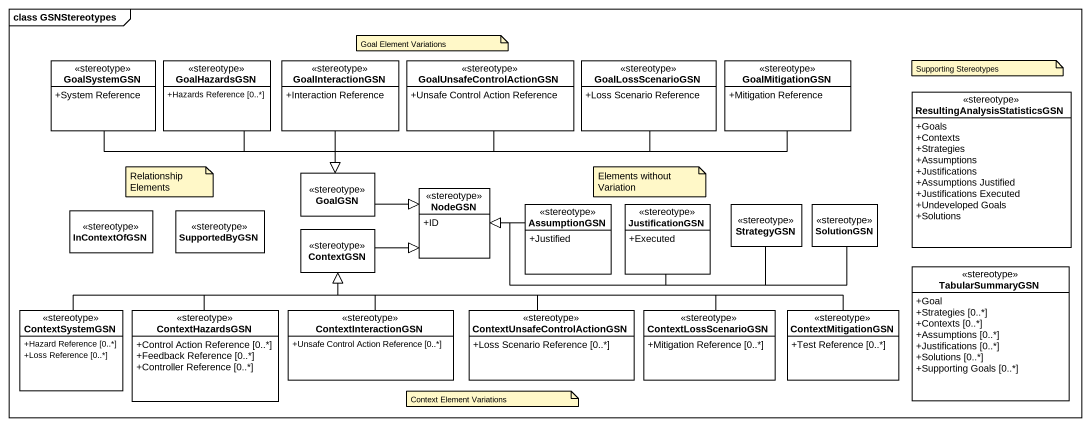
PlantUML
@startuml
mainframe class GSNStereotypes
hide circle
hide empty members
skinparam classAttributeIconSize 0
class GoalSystemGSN <<stereotype>> #FFFFFF {
  +System Reference
}
class GoalHazardsGSN <<stereotype>> #FFFFFF {
  +Hazards Reference [0..*]
}
class GoalInteractionGSN <<stereotype>> #FFFFFF {
  +Interaction Reference
}
class GoalUnsafeControlActionGSN <<stereotype>> #FFFFFF {
  +Unsafe Control Action Reference
}
class GoalLossScenarioGSN <<stereotype>> #FFFFFF {
  +Loss Scenario Reference
}
class GoalMitigationGSN <<stereotype>> #FFFFFF {
  +Mitigation Reference
}
class "ResultingAnalysisStatisticsGSN" as ResultingAnalysisStatisticsG <<stereotype>> #FFFFFF {
  +Goals
  +Contexts
  +Strategies
  +Assumptions
  +Justifications
  +Assumptions Justified
  +Justifications Executed
  +Undeveloped Goals
  +Solutions
}
class GoalGSN <<stereotype>> #FFFFFF
class NodeGSN <<stereotype>> #FFFFFF {
  +ID
}
class InContextOfGSN <<stereotype>> #FFFFFF
class SupportedByGSN <<stereotype>> #FFFFFF
class ContextGSN <<stereotype>> #FFFFFF
class AssumptionGSN <<stereotype>> #FFFFFF {
  +Justified
}
class JustificationGSN <<stereotype>> #FFFFFF {
  +Executed
}
class StrategyGSN <<stereotype>> #FFFFFF
class SolutionGSN <<stereotype>> #FFFFFF
class TabularSummaryGSN <<stereotype>> #FFFFFF {
  +Goal
  +Strategies [0..*]
  +Contexts [0..*]
  +Assumptions [0..*]
  +Justifications [0..*]
  +Solutions [0..*]
  +Supporting Goals [0..*]
}
class ContextSystemGSN <<stereotype>> #FFFFFF {
  +Hazard Reference [0..*]
  +Loss Reference [0..*]
}
class ContextHazardsGSN <<stereotype>> #FFFFFF {
  +Control Action Reference [0..*]
  +Feedback Reference [0..*]
  +Controller Reference [0..*]
}
class ContextInteractionGSN <<stereotype>> #FFFFFF {
  +Unsafe Control Action Reference [0..*]
}
class "ContextUnsafeControlActionGSN" as ContextUnsafeControlActionGS <<stereotype>> #FFFFFF {
  +Loss Scenario Reference [0..*]
}
class ContextLossScenarioGSN <<stereotype>> #FFFFFF {
  +Mitigation Reference [0..*]
}
class ContextMitigationGSN <<stereotype>> #FFFFFF {
  +Test Reference [0..*]
}
GoalSystemGSN -right-|> GoalGSN
GoalHazardsGSN --|> GoalGSN
GoalInteractionGSN --|> GoalGSN
GoalUnsafeControlActionGSN --|> GoalGSN
GoalLossScenarioGSN -left-|> GoalGSN
GoalMitigationGSN -left-|> GoalGSN
GoalGSN -right-|> NodeGSN
ContextGSN -right-|> NodeGSN
AssumptionGSN -left-|> NodeGSN
JustificationGSN -left-|> NodeGSN
StrategyGSN -left-|> NodeGSN
SolutionGSN -left-|> NodeGSN
ContextSystemGSN -right-|> ContextGSN
ContextHazardsGSN -up-|> ContextGSN
ContextInteractionGSN -up-|> ContextGSN
ContextUnsafeControlActionGS -left-|> ContextGSN
ContextLossScenarioGSN -left-|> ContextGSN
ContextMitigationGSN -left-|> ContextGSN
note as N1
  Goal Element Variations
end note
note as N2
  Supporting Stereotypes
end note
note as N3
  Relationship Elements
end note
note as N4
  Elements without Variation
end note
note as N5
  Context Element Variations
end note
@enduml
